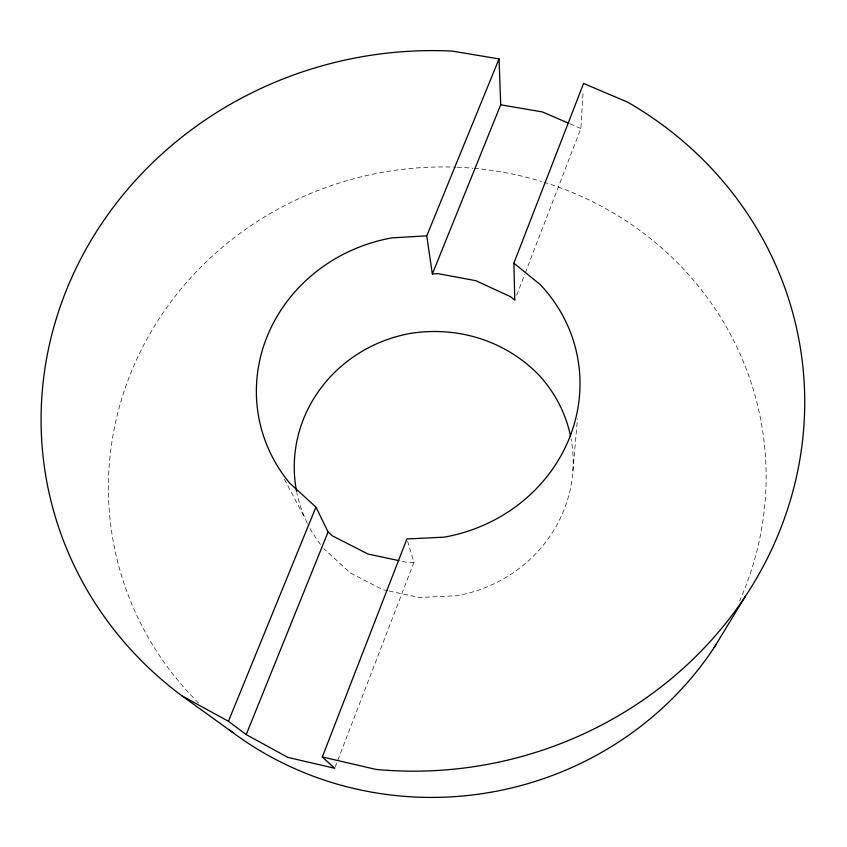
<?xml version="1.0" encoding="UTF-8"?>
<svg xmlns="http://www.w3.org/2000/svg" width="847" height="847" viewBox="0 0 847 847"><rect width="100%" height="100%" fill="white"/><g stroke="black" fill="none" stroke-linecap="round" stroke-linejoin="round"><path stroke-width="0.64" stroke-dasharray="4.24 3.18" d="M525.256 273.02L580.851 128.511L583.117 91.169M572.879 471.101L577.474 418.651M335.179 767.054L413.971 562.27L407.629 541.413M516.702 295.243L524.78 274.248M413.971 562.27L407.947 562.556L400.229 560.915M387.799 590.74L382.791 589.66L350.245 572.911L323.776 548.602M389.048 591.005L419.127 597.495L456.586 595.759A139.734 133.191 -11.4 0 0 571.047 438.746M570.052 123.853L580.851 128.511M284.401 479.169L305.164 518.576M543.986 182.221A329.43 314.65 -11.4 0 1 739.664 600.925M198.579 703.063A329.43 314.65 -11.4 0 1 138.982 354.554A329.43 314.65 -11.4 0 1 456.014 167.187M457.327 167.24A329.43 314.65 -11.4 0 1 472.975 168.246M474.288 168.362A329.43 314.65 -11.4 0 1 541.487 181.459M320.505 544.483A139.734 133.191 -11.4 0 1 307.937 524.431M307.355 523.266A139.734 133.191 -11.4 0 1 296.852 492.658"/><path stroke-width="1.27" d="M322.315 756.964L406.888 538.967L444.177 537.157A162.211 151.899 -11.4 0 0 570.37 435.612A162.211 151.899 -11.4 0 0 540.301 284.656L513.864 263.173L583.583 83.451L627.532 102.095A382.717 359.34 -11.4 0 1 782.321 524.177A382.717 359.34 -11.4 0 1 376.079 769.425L322.315 756.964L334.703 768.282L287.842 757.387L246.223 734.582L228.446 721.284L181.883 695.8A382.717 359.34 -11.4 0 1 68.332 285.428A382.717 359.34 -11.4 0 1 452.309 51.106L499.042 58.909L500.704 104.816L432.351 273.962L438.005 273.645L475.866 280.706L510.55 296.694L514.807 300.187L513.864 263.173M246.223 734.582L328.096 531.969L315.952 507.099L289.886 483.362A162.211 151.899 -11.4 0 1 391.928 237.88L426.761 235.847L499.042 58.909M228.446 721.284L315.952 507.099M714.116 647.595L745.36 596.341M500.704 104.816L542.429 111.942L568.845 123.334M398.937 560.64L368.043 554.065L332.352 535.855L328.096 531.969M181.883 695.8L232.703 732.454M426.761 235.847L432.351 273.962M716.297 644.26A329.43 314.65 -11.4 0 1 229.537 730.061M296.598 491.387A139.734 133.191 -11.4 0 1 410.647 333.358C457.941 326.01 505.543 340.674 539.052 375.2A139.734 133.191 -11.4 0 1 570.55 436.237"/></g></svg>
